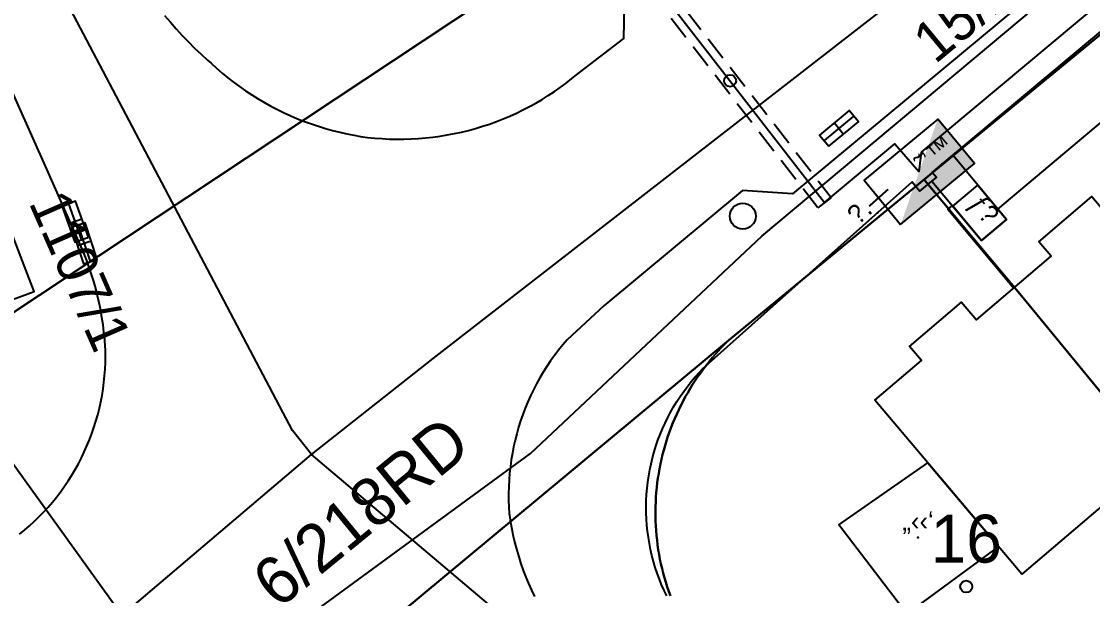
# Model space of a CAD drawing. Header units: metres. Extents: x 218299 to 220222, y 572714 to 574340.
# Drawn here: x 218802.88 to 218847.65, y 573265.22 to 573289.21 of the extents above; entities that cross this region are included whole.
import ezdxf
from ezdxf.enums import TextEntityAlignment as Align

# ---------------------------------------------------------------- set-up
doc = ezdxf.new("R2010")
doc.units = ezdxf.units.M
doc.header["$MEASUREMENT"] = 0
doc.linetypes.add('DASH15', pattern=[1.5, 1, -0.5])
for name, color, linetype in [('1601', 44, 'LANDBORDER'), ('1602', 44, 'Continuous'), ('1603', 44, 'Continuous'), ('6091', 102, 'CABLEUNDEXIST03'), ('6151', 102, 'CABLEUNDEXIST03'), ('6261', 7, 'Continuous'), ('6370', 7, 'Continuous'), ('6701', 7, 'DASH15'), ('6916', 7, 'Continuous'), ('A_POINTS', 2, 'Continuous'), ('M2200', 253, 'Continuous'), ('M2207', 253, 'Continuous'), ('M2401', 7, 'Continuous'), ('M2404', 7, 'Continuous'), ('M2407', 253, 'Continuous'), ('M2412', 253, 'Continuous'), ('M2420', 253, 'Continuous'), ('M2601', 253, 'Continuous'), ('M2602', 253, 'Continuous'), ('M2605', 253, 'Continuous'), ('M2612', 253, 'Continuous'), ('M4903', 253, 'Continuous'), ('M5250', 253, 'Continuous')]:
    doc.layers.add(name, color=color, linetype=linetype)
doc.styles.add('HEBTXT', font='HEBTXT')
doc.styles.add('MAVAT_HEBTXT', font='HEBTXT')
doc.linetypes.add('CABLEUNDEXIST03', pattern='A,3.5,[222,elecad.shx,S=0.01,R=0,X=0,Y=0],1.5', length=5)
doc.linetypes.add('LANDBORDER', pattern='A,6.25,[208,elecad.shx,S=0.02,R=0,X=-0.6,Y=0],12.5,[208,elecad.shx,S=0.02,R=180,X=0.6,Y=0],6.25', length=25)

# ---------------------------------------------------------------- blocks, each defined once
blk = doc.blocks.new('6261')
blk.add_lwpolyline([(-2, -1.2), (2, -1.2), (2, 1.2), (-2, 1.2)], close=True)
at = {"color": 0}
blk.add_solid([(2, 1.2), (-2, -1.2), (2, -1.2)], dxfattribs=at)
at = {"color": 0, "style": 'HEBTXT'}
blk.add_attdef('PIL_NAME', (2.689, 2.418), '', height=1.7, dxfattribs=at)
at = {"style": 'HEBTXT'}
blk.add_attdef('CAMUT_MONIM', (2.489, 0.218), '', height=1.7, dxfattribs=at)
at = {"color": 0, "style": 'HEBTXT', "flags": 1}
for tag, p in [('TYPE', (2.585, -1.773)), ('MAP_TYPE', (2.689, -3.782))]:
    blk.add_attdef(tag, p, '', height=1.7, dxfattribs=at)
blk = doc.blocks.new('6370')
at = {"color": 0}
blk.add_lwpolyline([(-1, -1), (1, -1), (1, 1), (-1, 1)], close=True, dxfattribs=at)
for points in [[(-0.991, 1.013), (1.003, 1.013), (-0.991, -1.013)], [(-0.991, -1.013), (1.003, -1.013), (1.003, 1.013)]]:
    blk.add_solid(points, dxfattribs=at)
at = {"color": 0, "style": 'HEBTXT'}
blk.add_attdef('POLE_NUM', (2.033, 2.706), '', height=2, dxfattribs=at)
at = {"color": 0, "style": 'HEBTXT', "flags": 1}
blk.add_attdef('MAP_TYPE', (2.063, -0.224), '', height=2, dxfattribs=at)
blk = doc.blocks.new('6916')
at = {"layer": 'A_POINTS'}
blk.add_circle((0, 0), 0.25, dxfattribs=at)
at = {"color": 0, "style": 'HEBTXT'}
for tag, p in [('HTCH', (0.006, 3.527)), ('PIPE', (0.049, 1.33))]:
    blk.add_attdef(tag, text='', height=1.7, dxfattribs=at).set_placement(p, align=Align.MIDDLE_CENTER)
blk = doc.blocks.new('1603')
at = {"layer": 'A_POINTS'}
blk.add_circle((0, 0), 0.25, dxfattribs=at)
at = {"color": 0, "style": 'HEBTXT'}
blk.add_attdef('PARCEL_NUM', text='', height=2, dxfattribs=at).set_placement((0, 1), align=Align.CENTER)
at = {"color": 0, "style": 'HEBTXT', "flags": 1}
blk.add_attdef('LOT_NUM', text='', height=2, dxfattribs=at).set_placement((0, -2.5), align=Align.CENTER)
blk = doc.blocks.new('M2605')
blk.add_circle((0, 0), 0.025)
at = {"style": 'MAVAT_HEBTXT'}
blk.add_attdef('NAME', text='', height=0.8, dxfattribs=at).set_placement((0, 1.592), align=Align.MIDDLE)
blk = doc.blocks.new('M2612')
blk.add_circle((0, 0), 0.025)
at = {"style": 'MAVAT_HEBTXT'}
blk.add_attdef('NAME', text='', height=0.8, dxfattribs=at).set_placement((0, 1.592), align=Align.MIDDLE)
blk = doc.blocks.new('M2207')
blk.add_circle((0, 0), 0.025)
at = {"style": 'MAVAT_HEBTXT'}
blk.add_attdef('NAME', text='', height=0.8, dxfattribs=at).set_placement((0, 1.592), align=Align.MIDDLE)
blk = doc.blocks.new('M2412')
blk.add_circle((0, 0), 0.025)
at = {"style": 'MAVAT_HEBTXT'}
blk.add_attdef('NAME', text='', height=0.8, dxfattribs=at).set_placement((0, 1.592), align=Align.MIDDLE)
blk = doc.blocks.new('M4903')
blk.add_lwpolyline([(-1.602, -0.586), (1.602, -0.586), (1.602, 0.625), (-1.602, 0.625)], close=True)
for points in [[(-1.57, 0), (1.57, 0)], [(0, 0.625), (0, -0.586)]]:
    blk.add_lwpolyline(points)
at = {"style": 'MAVAT_HEBTXT', "flags": 1}
for tag, p in [('MARK', (0, 1.875)), ('IL', (0, -6.973))]:
    blk.add_attdef(tag, text='', height=0.8, dxfattribs=at).set_placement(p, align=Align.MIDDLE)
at = {"style": 'MAVAT_HEBTXT'}
for tag, p in [('HEIGHT', (0, -1.837)), ('NAME', (0, -4.405))]:
    blk.add_attdef(tag, text='', height=0.8, dxfattribs=at).set_placement(p, align=Align.MIDDLE)
blk = doc.blocks.new('111')
at = {"layer": 'M2200'}
blk.add_polyline3d([(218849.99, 573282.812, 565.708), (218855.851, 573275.928, 566.308), (218855.893, 573275.964, 566.008), (218859.905, 573271.251, 566.083), (218857.843, 573269.496, 566.083), (218856.535, 573271.033, 566.083), (218852.936, 573267.969, 566.083), (218850.389, 573270.961, 566.008), (218844.694, 573266.112, 565.558), (218840.756, 573270.774, 565.607), (218838.551, 573273.384, 565.633), (218840.492, 573275.037, 565.558), (218839.993, 573275.623, 565.183), (218842.17, 573277.476, 565.183), (218842.796, 573276.74, 565.558), (218845.916, 573279.397, 565.558), (218845.398, 573280.005, 565.258), (218847.611, 573281.889, 565.333), (218848.155, 573281.249, 565.633)], close=True, dxfattribs=at)
at = {"layer": 'M2207'}
blk.add_polyline3d([(218840.756, 573270.774, 566.008), (218843.72, 573267.265, 565.858), (218839.885, 573264.453, 565.333), (218837.037, 573268.181, 565.333)], close=True, dxfattribs=at)
at = {"layer": 'M2401'}
for points in [[(218802.797, 573267.783, 560.938), (218803.01, 573267.958, 560.949), (218803.218, 573268.139, 560.961), (218803.421, 573268.327, 560.971), (218803.619, 573268.519, 560.982), (218803.81, 573268.718, 560.992), (218803.996, 573268.922, 561.001), (218804.176, 573269.131, 561.01), (218804.35, 573269.346, 561.019), (218804.517, 573269.565, 561.027), (218804.678, 573269.789, 561.035), (218804.833, 573270.018, 561.042), (218804.98, 573270.251, 561.049), (218805.121, 573270.488, 561.055), (218805.256, 573270.73, 561.061), (218805.383, 573270.975, 561.066), (218805.503, 573271.223, 561.071), (218805.615, 573271.475, 561.075), (218805.721, 573271.731, 561.079), (218805.819, 573271.989, 561.082), (218805.909, 573272.25, 561.085), (218805.992, 573272.513, 561.087), (218806.067, 573272.779, 561.089), (218806.135, 573273.046, 561.09), (218806.195, 573273.316, 561.091), (218806.246, 573273.587, 561.091), (218806.291, 573273.86, 561.091), (218806.327, 573274.134, 561.09), (218806.355, 573274.408, 561.089), (218806.375, 573274.684, 561.087), (218806.388, 573274.959, 561.084), (218806.392, 573275.235, 561.081), (218806.388, 573275.512, 561.078), (218806.382, 573275.614, 561.081), (218806.359, 573275.922, 561.091), (218806.327, 573276.23, 561.104), (218806.289, 573276.536, 561.119), (218806.243, 573276.842, 561.137), (218806.189, 573277.146, 561.157), (218806.128, 573277.448, 561.18), (218806.06, 573277.748, 561.206), (218805.984, 573278.047, 561.234), (218805.901, 573278.343, 561.264), (218805.811, 573278.637, 561.297), (218805.714, 573278.929, 561.332), (218805.609, 573279.217, 561.37), (218805.498, 573279.503, 561.41), (218805.379, 573279.786, 561.453), (218803.934, 573283.04, 561.528), (218801.368, 573288.788, 561.678)], [(218808.862, 573289.455, 561.729), (218809.101, 573289.172, 561.725), (218809.347, 573288.895, 561.719), (218809.598, 573288.623, 561.712), (218809.855, 573288.357, 561.702), (218810.117, 573288.096, 561.691), (218810.385, 573287.84, 561.678), (218810.658, 573287.591, 561.664), (218810.803, 573287.462, 561.655), (218811.031, 573287.255, 561.638), (218811.264, 573287.054, 561.621), (218811.502, 573286.858, 561.605), (218811.746, 573286.669, 561.589), (218811.994, 573286.486, 561.575), (218812.247, 573286.31, 561.56), (218812.504, 573286.14, 561.547), (218812.766, 573285.977, 561.534), (218813.032, 573285.821, 561.522), (218813.302, 573285.672, 561.511), (218813.575, 573285.53, 561.5), (218813.853, 573285.394, 561.49), (218814.133, 573285.266, 561.481), (218814.417, 573285.146, 561.472), (218814.704, 573285.032, 561.465), (218814.994, 573284.926, 561.458), (218815.286, 573284.828, 561.451), (218815.581, 573284.737, 561.446), (218815.878, 573284.654, 561.441), (218816.178, 573284.578, 561.437), (218816.479, 573284.511, 561.434), (218816.781, 573284.451, 561.432), (218817.044, 573284.405, 561.43), (218817.346, 573284.366, 561.437), (218817.648, 573284.335, 561.444), (218817.951, 573284.312, 561.451), (218818.255, 573284.297, 561.457), (218818.559, 573284.29, 561.464), (218818.863, 573284.292, 561.47), (218819.166, 573284.301, 561.477), (218819.47, 573284.318, 561.483), (218819.773, 573284.343, 561.489), (218820.075, 573284.376, 561.494), (218820.376, 573284.417, 561.5), (218820.676, 573284.465, 561.506), (218820.975, 573284.522, 561.511), (218821.272, 573284.587, 561.516), (218821.567, 573284.659, 561.521), (218821.86, 573284.739, 561.526), (218822.151, 573284.827, 561.531), (218822.44, 573284.922, 561.536), (218822.726, 573285.025, 561.54), (218823.009, 573285.136, 561.544), (218823.289, 573285.254, 561.549), (218823.567, 573285.379, 561.552), (218823.84, 573285.511, 561.556), (218824.11, 573285.651, 561.56), (218824.377, 573285.797, 561.563), (218824.639, 573285.951, 561.566), (218824.897, 573286.111, 561.569), (218825.151, 573286.279, 561.572), (218825.4, 573286.453, 561.575), (218825.645, 573286.633, 561.577), (218825.885, 573286.82, 561.579), (218826.021, 573286.93, 561.58), (218828.056, 573288.493, 561.655), (218828.096, 573290.523, 561.655)], [(218844.55, 573289.843, 561.934), (218835.108, 573282, 561.709), (218833.012, 573282.139, 561.709), (218827.225, 573277.333, 561.409), (218825.683, 573275.912, 561.409), (218825.501, 573275.698, 561.411), (218825.325, 573275.479, 561.412), (218825.155, 573275.255, 561.414), (218824.992, 573275.027, 561.415), (218824.836, 573274.794, 561.415), (218824.686, 573274.556, 561.416), (218824.543, 573274.315, 561.416), (218824.407, 573274.069, 561.415), (218824.278, 573273.82, 561.414), (218824.156, 573273.567, 561.413), (218824.041, 573273.311, 561.412), (218823.934, 573273.051, 561.41), (218823.834, 573272.789, 561.408), (218823.742, 573272.524, 561.405), (218823.657, 573272.256, 561.402), (218823.58, 573271.986, 561.399), (218823.51, 573271.714, 561.396), (218823.449, 573271.441, 561.392), (218823.395, 573271.165, 561.388), (218823.349, 573270.888, 561.383), (218823.311, 573270.61, 561.378), (218823.281, 573270.331, 561.373), (218823.259, 573270.051, 561.368), (218823.244, 573269.771, 561.362), (218823.238, 573269.49, 561.356), (218823.24, 573269.21, 561.349), (218823.25, 573268.929, 561.342), (218823.268, 573268.649, 561.335), (218823.273, 573268.583, 561.334), (218823.318, 573268.288, 561.343), (218823.371, 573267.994, 561.353), (218823.431, 573267.702, 561.363), (218823.5, 573267.412, 561.372), (218823.576, 573267.124, 561.381), (218823.66, 573266.838, 561.39), (218823.752, 573266.554, 561.399), (218823.851, 573266.273, 561.407), (218823.958, 573265.994, 561.415), (218824.072, 573265.719, 561.424), (218824.193, 573265.446, 561.432), (218824.322, 573265.177, 561.439)]]:
    blk.add_polyline3d(points, dxfattribs=at)
at = {"layer": 'M2404'}
for points in [[(218802.797, 573267.783, 560.938), (218803.01, 573267.958, 560.949), (218803.218, 573268.139, 560.961), (218803.421, 573268.327, 560.971), (218803.619, 573268.519, 560.982), (218803.81, 573268.718, 560.992), (218803.996, 573268.922, 561.001), (218804.176, 573269.131, 561.01), (218804.35, 573269.346, 561.019), (218804.517, 573269.565, 561.027), (218804.678, 573269.789, 561.035), (218804.833, 573270.018, 561.042), (218804.98, 573270.251, 561.049), (218805.121, 573270.488, 561.055), (218805.256, 573270.73, 561.061), (218805.383, 573270.975, 561.066), (218805.503, 573271.223, 561.071), (218805.615, 573271.475, 561.075), (218805.721, 573271.731, 561.079), (218805.819, 573271.989, 561.082), (218805.909, 573272.25, 561.085), (218805.992, 573272.513, 561.087), (218806.067, 573272.779, 561.089), (218806.135, 573273.046, 561.09), (218806.195, 573273.316, 561.091), (218806.246, 573273.587, 561.091), (218806.291, 573273.86, 561.091), (218806.327, 573274.134, 561.09), (218806.355, 573274.408, 561.089), (218806.375, 573274.684, 561.087), (218806.388, 573274.959, 561.084), (218806.392, 573275.235, 561.081), (218806.388, 573275.512, 561.078), (218806.382, 573275.614, 561.081), (218806.359, 573275.922, 561.091), (218806.327, 573276.23, 561.104), (218806.289, 573276.536, 561.119), (218806.243, 573276.842, 561.137), (218806.189, 573277.146, 561.157), (218806.128, 573277.448, 561.18), (218806.06, 573277.748, 561.206), (218805.984, 573278.047, 561.234), (218805.901, 573278.343, 561.264), (218805.811, 573278.637, 561.297), (218805.714, 573278.929, 561.332), (218805.609, 573279.217, 561.37), (218805.498, 573279.503, 561.41), (218805.379, 573279.786, 561.453), (218803.934, 573283.04, 561.528), (218801.368, 573288.788, 561.678)], [(218808.862, 573289.455, 561.729), (218809.101, 573289.172, 561.725), (218809.347, 573288.895, 561.719), (218809.598, 573288.623, 561.712), (218809.855, 573288.357, 561.702), (218810.117, 573288.096, 561.691), (218810.385, 573287.84, 561.678), (218810.658, 573287.591, 561.664), (218810.803, 573287.462, 561.655), (218811.031, 573287.255, 561.638), (218811.264, 573287.054, 561.621), (218811.502, 573286.858, 561.605), (218811.746, 573286.669, 561.589), (218811.994, 573286.486, 561.575), (218812.247, 573286.31, 561.56), (218812.504, 573286.14, 561.547), (218812.766, 573285.977, 561.534), (218813.032, 573285.821, 561.522), (218813.302, 573285.672, 561.511), (218813.575, 573285.53, 561.5), (218813.853, 573285.394, 561.49), (218814.133, 573285.266, 561.481), (218814.417, 573285.146, 561.472), (218814.704, 573285.032, 561.465), (218814.994, 573284.926, 561.458), (218815.286, 573284.828, 561.451), (218815.581, 573284.737, 561.446), (218815.878, 573284.654, 561.441), (218816.178, 573284.578, 561.437), (218816.479, 573284.511, 561.434), (218816.781, 573284.451, 561.432), (218817.044, 573284.405, 561.43), (218817.346, 573284.366, 561.437), (218817.648, 573284.335, 561.444), (218817.951, 573284.312, 561.451), (218818.255, 573284.297, 561.457), (218818.559, 573284.29, 561.464), (218818.863, 573284.292, 561.47), (218819.166, 573284.301, 561.477), (218819.47, 573284.318, 561.483), (218819.773, 573284.343, 561.489), (218820.075, 573284.376, 561.494), (218820.376, 573284.417, 561.5), (218820.676, 573284.465, 561.506), (218820.975, 573284.522, 561.511), (218821.272, 573284.587, 561.516), (218821.567, 573284.659, 561.521), (218821.86, 573284.739, 561.526), (218822.151, 573284.827, 561.531), (218822.44, 573284.922, 561.536), (218822.726, 573285.025, 561.54), (218823.009, 573285.136, 561.544), (218823.289, 573285.254, 561.549), (218823.567, 573285.379, 561.552), (218823.84, 573285.511, 561.556), (218824.11, 573285.651, 561.56), (218824.377, 573285.797, 561.563), (218824.639, 573285.951, 561.566), (218824.897, 573286.111, 561.569), (218825.151, 573286.279, 561.572), (218825.4, 573286.453, 561.575), (218825.645, 573286.633, 561.577), (218825.885, 573286.82, 561.579), (218826.021, 573286.93, 561.58), (218828.056, 573288.493, 561.655), (218828.096, 573290.523, 561.655)], [(218844.55, 573289.843, 561.934), (218835.108, 573282, 561.709), (218833.012, 573282.139, 561.709), (218827.225, 573277.333, 561.409), (218825.683, 573275.912, 561.409), (218825.501, 573275.698, 561.411), (218825.325, 573275.479, 561.412), (218825.155, 573275.255, 561.414), (218824.992, 573275.027, 561.415), (218824.836, 573274.794, 561.415), (218824.686, 573274.556, 561.416), (218824.543, 573274.315, 561.416), (218824.407, 573274.069, 561.415), (218824.278, 573273.82, 561.414), (218824.156, 573273.567, 561.413), (218824.041, 573273.311, 561.412), (218823.934, 573273.051, 561.41), (218823.834, 573272.789, 561.408), (218823.742, 573272.524, 561.405), (218823.657, 573272.256, 561.402), (218823.58, 573271.986, 561.399), (218823.51, 573271.714, 561.396), (218823.449, 573271.441, 561.392), (218823.395, 573271.165, 561.388), (218823.349, 573270.888, 561.383), (218823.311, 573270.61, 561.378), (218823.281, 573270.331, 561.373), (218823.259, 573270.051, 561.368), (218823.244, 573269.771, 561.362), (218823.238, 573269.49, 561.356), (218823.24, 573269.21, 561.349), (218823.25, 573268.929, 561.342), (218823.268, 573268.649, 561.335), (218823.273, 573268.583, 561.334), (218823.318, 573268.288, 561.343), (218823.371, 573267.994, 561.353), (218823.431, 573267.702, 561.363), (218823.5, 573267.412, 561.372), (218823.576, 573267.124, 561.381), (218823.66, 573266.838, 561.39), (218823.752, 573266.554, 561.399), (218823.851, 573266.273, 561.407), (218823.958, 573265.994, 561.415), (218824.072, 573265.719, 561.424), (218824.193, 573265.446, 561.432), (218824.322, 573265.177, 561.439)]]:
    blk.add_polyline3d(points, dxfattribs=at)
at = {"layer": 'M2407'}
blk.add_polyline3d([(218843.684, 573281.371, 562.802), (218848.677, 573285.553, 562.952), (218853.379, 573279.938, 563.102), (218854.682, 573281.029, 563.102), (218855.512, 573280.038, 563.102), (218854.136, 573278.887, 563.102), (218855.014, 573277.839, 563.102), (218856.975, 573276.833, 563.102), (218861.101, 573271.874, 563.102), (218867.103, 573274.285, 563.169)], dxfattribs=at)
at = {"layer": 'M2412'}
blk.add_polyline3d([(218844.052, 573280.931, 562.802), (218843.004, 573280.054, 562.802), (218841.801, 573281.49, 561.977), (218842.849, 573282.368, 561.977), (218844.052, 573280.931, 562.802)], close=True, dxfattribs=at)
at = {"layer": 'M2420', "linetype": 'Continuous', "lineweight": -3}
for points in [[(218815, 573271.12), (218820.09, 573275.12), (218861.3, 573307.12), (218922.3, 573356.31), (218953.3, 573379.31), (218975.09, 573394.62), (219016.09, 573412.12), (219055, 573427.19), (219099.41, 573445.88), (219110.2, 573450.38), (219123.3, 573457.88), (219130.09, 573462.38), (219137.3, 573467.38), (219141.09, 573470.12), (219151.91, 573480.62), (219163.91, 573496.88), (219171.3, 573512.19), (219176.8, 573527.5), (219181.7, 573546.81)], [(218815, 573271.12), (218814.2, 573272.12), (218803.697, 573292.068), (218793.663, 573319.057), (218785.704, 573345.874), (218783.282, 573360.753), (218783.174, 573361.274)], [(218679.274, 573214.735), (218689.213, 573213.503), (218692.3, 573213.12), (218704.41, 573211.88), (218719.8, 573213.69), (218732.91, 573217.81), (218756.8, 573227), (218788.2, 573248.38), (218815, 573271.12)], [(218842.218, 573241.285), (218825.2, 573262.5), (218815, 573271.12)]]:
    blk.add_lwpolyline(points, dxfattribs=at)
at = {"layer": 'M2601'}
blk.add_polyline3d([(218841.778, 573281.518, 564.152), (218841.592, 573281.362, 564.152), (218844.352, 573278.065, 564.152)], dxfattribs=at)
at = {"layer": 'M2602'}
blk.add_polyline3d([(218840.927, 573282.533, 563.477), (218841.117, 573282.692, 563.477), (218840.941, 573282.903, 563.477)], dxfattribs=at)
at = {"layer": 'M2605'}
blk.add_polyline3d([(218829.85, 573265.204, 562.485), (218829.739, 573265.437, 562.484), (218829.635, 573265.673, 562.483), (218829.539, 573265.912, 562.482), (218829.45, 573266.154, 562.482), (218829.369, 573266.398, 562.482), (218829.296, 573266.645, 562.482), (218829.23, 573266.894, 562.483), (218829.172, 573267.145, 562.484), (218829.122, 573267.398, 562.485), (218829.079, 573267.652, 562.486), (218829.045, 573267.907, 562.488), (218829.018, 573268.163, 562.49), (218828.999, 573268.42, 562.492), (218828.989, 573268.678, 562.495), (218828.986, 573268.935, 562.498), (218828.992, 573269.193, 562.501), (218829.005, 573269.45, 562.505), (218829.026, 573269.707, 562.509), (218829.056, 573269.963, 562.513), (218829.093, 573270.218, 562.517), (218829.138, 573270.471, 562.522), (218829.191, 573270.723, 562.527), (218829.252, 573270.974, 562.532), (218829.32, 573271.222, 562.537), (218829.396, 573271.468, 562.543), (218829.48, 573271.712, 562.549), (218829.571, 573271.952, 562.555), (218829.67, 573272.19, 562.562), (218829.776, 573272.425, 562.568), (218829.889, 573272.656, 562.575), (218830.01, 573272.884, 562.582), (218830.137, 573273.108, 562.589), (218830.271, 573273.327, 562.597), (218830.412, 573273.543, 562.605), (218830.56, 573273.754, 562.612), (218830.714, 573273.96, 562.62), (218830.875, 573274.161, 562.629), (218831.041, 573274.358, 562.637), (218831.214, 573274.549, 562.646), (218831.347, 573274.688, 562.652), (218840.107, 573282.505, 562.802), (218840.431, 573282.118, 562.802), (218840.927, 573282.533, 562.802), (218843.004, 573280.054, 562.802), (218844.052, 573280.931, 562.802), (218841.799, 573283.622, 562.802), (218849.689, 573290.229, 562.802)], dxfattribs=at)
at = {"layer": 'M2612'}
blk.add_polyline3d([(218840.941, 573282.903, 563.477), (218841.799, 573283.622, 563.477)], dxfattribs=at)
at = {"layer": 'M5250'}
blk.add_circle((218833.027, 573281.074, 561.65), 0.542, dxfattribs=at)
at = {"layer": 'M2207'}
ref = blk.add_blockref('M2207', (218840.354, 573267.648), dxfattribs=dict(at, xscale=0.5, yscale=0.5, zscale=0.5))
ref.add_attrib('NAME', '„‹‹‘', dxfattribs={"layer": '0', "height": 0.8, "style": 'MAVAT_HEBTXT'}).set_placement((218840.354, 573268.273), align=Align.MIDDLE)
at = {"layer": 'M2412'}
ref = blk.add_blockref('M2412', (218841.801, 573281.49), dxfattribs=dict(at, xscale=0.5, yscale=0.5, zscale=0.5))
ref.add_attrib('NAME', 'ƒ\x8e', dxfattribs={"layer": '0', "height": 0.8, "rotation": 309.9435, "style": 'MAVAT_HEBTXT'}).set_placement((218843.034, 573281.307), align=Align.MIDDLE)
at = {"layer": 'M2605'}
ref = blk.add_blockref('M2605', (218838.663, 573281.217), dxfattribs=dict(at, xscale=0.5, yscale=0.5, zscale=0.5))
ref.add_attrib('NAME', '\x9a.—', dxfattribs={"layer": '0', "height": 0.8, "rotation": 41.7446, "style": 'MAVAT_HEBTXT'}).set_placement((218838.297, 573281.627), align=Align.MIDDLE)
at = {"layer": 'M2612'}
ref = blk.add_blockref('M2612', (218841.37, 573283.262), dxfattribs=dict(at, xscale=0.5, yscale=0.5, zscale=0.5))
ref.add_attrib('NAME', '˜’™', dxfattribs={"layer": '0', "height": 0.8, "rotation": 39.9435, "style": 'MAVAT_HEBTXT'}).set_placement((218841.017, 573283.684), align=Align.MIDDLE)
at = {"layer": 'M4903'}
for p, xscale, yscale, zscale, rotation in [((218837.052, 573284.732, 561.602), 0.5, 0.5, 0.5, 39.56512274485945), ((218805.115, 573280.846, 561.361), 0.4999999999999993, 0.4999999999999993, 0.4999999999999993, 289.7570390868402), ((218805.5, 573279.93, 561.361), 0.5, 0.5, 0.5, 288.3104410140591)]:
    blk.add_blockref('M4903', p, dxfattribs=dict(at, xscale=xscale, yscale=yscale, zscale=zscale, rotation=rotation))

msp = doc.modelspace()

# ---------------------------------------------------------------- linework, layer by layer
at = {"layer": '1601'}
for points in [[(218805.816, 573253.771), (218832.446, 573275.891), (218840.606, 573282.601), (218852.366, 573292.291)], [(218852.366, 573292.291), (218840.606, 573282.601), (218832.446, 573275.891), (218805.816, 573253.771)]]:
    msp.add_lwpolyline(points, dxfattribs=at)
at = {"layer": '1602'}
for points in [[(218801.14, 573276.13), (218823.39, 573290.88), (218827.31, 573293.82), (218835.11, 573300.2), (218842.56, 573306.32), (218850.6, 573312.97)], [(218852.366, 573292.291), (218840.606, 573282.601), (218832.446, 573275.891), (218805.816, 573253.771)], [(218823.39, 573290.88), (218801.14, 573276.13)], [(218829.9985, 573265.2073), (218829.9309, 573265.3955), (218829.867, 573265.5851), (218829.807, 573265.7758), (218829.7508, 573265.9678), (218829.6985, 573266.1608), (218829.65, 573266.3548), (218829.6054, 573266.5498), (218829.5648, 573266.7456), (218829.528, 573266.9422), (218829.4952, 573267.1395), (218829.4663, 573267.3374), (218829.4415, 573267.5358), (218829.4205, 573267.7347), (218829.4036, 573267.934), (218829.3906, 573268.1336), (218829.3817, 573268.3334), (218829.3767, 573268.5333), (218829.3758, 573268.7333), (218829.3788, 573268.9333), (218829.3859, 573269.1332), (218829.3969, 573269.3329), (218829.4119, 573269.5323), (218829.4309, 573269.7314), (218829.4539, 573269.9301), (218829.4809, 573270.1282), (218829.5118, 573270.3258), (218829.5467, 573270.5228), (218829.5854, 573270.719), (218829.6282, 573270.9143), (218829.6748, 573271.1088), (218829.7252, 573271.3023), (218829.7796, 573271.4948), (218829.8378, 573271.6862), (218829.8998, 573271.8763), (218829.9656, 573272.0652), (218830.0351, 573272.2527), (218830.1084, 573272.4388), (218830.1854, 573272.6233), (218830.2661, 573272.8063), (218830.3504, 573272.9877), (218830.4383, 573273.1673), (218830.5298, 573273.3452), (218830.6249, 573273.5211), (218830.7234, 573273.6952), (218830.8254, 573273.8672), (218830.9308, 573274.0372), (218831.0396, 573274.205), (218831.1518, 573274.3706), (218831.2672, 573274.5339), (218831.3859, 573274.6949), (218831.5077, 573274.8535), (218831.6327, 573275.0096), (218831.7608, 573275.1632), (218831.892, 573275.3142), (218832.0261, 573275.4625), (218832.0708, 573275.51), (218832.1632, 573275.6081), (218832.3032, 573275.751), (218832.446, 573275.891), (218840.606, 573282.601), (218840.6405, 573282.5598), (218844.676, 573277.741), (218850.126, 573271.111)], [(218805.816, 573253.771), (218832.446, 573275.891), (218832.3032, 573275.751), (218832.1632, 573275.6081), (218832.0708, 573275.51), (218832.0261, 573275.4625), (218831.892, 573275.3142), (218831.7608, 573275.1632), (218831.6327, 573275.0096), (218831.5077, 573274.8535), (218831.3859, 573274.6949), (218831.2672, 573274.5339), (218831.1518, 573274.3706), (218831.0396, 573274.205), (218830.9308, 573274.0372), (218830.8254, 573273.8672), (218830.7234, 573273.6952), (218830.6249, 573273.5211), (218830.5298, 573273.3452), (218830.4383, 573273.1673), (218830.3504, 573272.9877), (218830.2661, 573272.8063), (218830.1854, 573272.6233), (218830.1084, 573272.4388), (218830.0351, 573272.2527), (218829.9656, 573272.0652), (218829.8998, 573271.8763), (218829.8378, 573271.6862), (218829.7796, 573271.4948), (218829.7252, 573271.3023), (218829.6748, 573271.1088), (218829.6282, 573270.9143), (218829.5854, 573270.719), (218829.5467, 573270.5228), (218829.5118, 573270.3258), (218829.4809, 573270.1282), (218829.4539, 573269.9301), (218829.4309, 573269.7314), (218829.4119, 573269.5323), (218829.3969, 573269.3329), (218829.3859, 573269.1332), (218829.3788, 573268.9333), (218829.3758, 573268.7333), (218829.3767, 573268.5333), (218829.3817, 573268.3334), (218829.3906, 573268.1336), (218829.4036, 573267.934), (218829.4205, 573267.7347), (218829.4415, 573267.5358), (218829.4663, 573267.3374), (218829.4952, 573267.1395), (218829.528, 573266.9422), (218829.5648, 573266.7456), (218829.6054, 573266.5498), (218829.65, 573266.3548), (218829.6985, 573266.1608), (218829.7508, 573265.9678), (218829.807, 573265.7758), (218829.867, 573265.5851), (218829.9309, 573265.3955), (218829.9985, 573265.2073)]]:
    msp.add_lwpolyline(points, dxfattribs=at)
msp.add_lwpolyline([(218852.366, 573292.291), (218852.4002, 573292.2493), (218870.086, 573270.701), (218858.466, 573261.111), (218850.126, 573271.111), (218844.676, 573277.741), (218840.6405, 573282.5598), (218840.606, 573282.601)], close=True, dxfattribs=at)
at = {"layer": '6091'}
msp.add_lwpolyline([(218798.9648, 573276.5626), (218798.9642, 573276.4845), (218798.9623, 573276.4326), (218799.7, 573274.6343), (218806.8475, 573264.7274), (218807.3575, 573264.1267), (218807.9555, 573263.6135), (218808.6268, 573263.2007), (218809.3546, 573262.8984), (218810.1208, 573262.7143), (218810.9064, 573262.6529), (218811.6919, 573262.7156), (218812.4579, 573262.901), (218813.1851, 573263.2044), (218813.8557, 573263.6183), (218824.1511, 573271.1546), (218833.8178, 573280.2444), (218873.1636, 573313.1623)], dxfattribs=at)
at = {"layer": '6151'}
for points in [[(218799.0348, 573276.5626), (218799.0338, 573276.4701), (218799.3624, 573276.471), (218799.3598, 573276.7716), (218801.0895, 573277.0796), (218803.4159, 573277.9281), (218800.9413, 573284.3047), (218792.8427, 573302.2499), (218786.0156, 573320.9304), (218781.5577, 573333.1502), (218779.7516, 573339.4992), (218777.9458, 573346.9529), (218776.6222, 573352.3627), (218791.0464, 573353.2533), (218797.7355, 573354.8598), (218813.9385, 573351.8831), (218814.6949, 573351.4183), (218814.6831, 573350.9353), (218814.8604, 573350.9306), (218814.8567, 573351.0483)], [(218840.3988, 573282.9284), (218840.4919, 573283.7489), (218858.8663, 573299.1121), (218859.7538, 573298.8254)], [(218827.0012, 573293.8228), (218836.4395, 573281.6387), (218839.3794, 573284.1022), (218840.3988, 573282.9284)]]:
    msp.add_lwpolyline(points, dxfattribs=at)
at = {"layer": '6701'}
msp.add_lwpolyline([(218836.716, 573281.853), (218836.163, 573281.424), (218828.271, 573291.612), (218828.825, 573292.04)], close=True, dxfattribs=at)

# ---------------------------------------------------------------- block references
msp.add_blockref('111', (0, 0))
at = {"layer": '1603'}
msp.add_blockref('1603', (218842.3665, 573265.6), dxfattribs=at).add_auto_attribs({'PARCEL_NUM': '16'})
at = {"layer": '6261'}
ref = msp.add_blockref('6261', (218840.3988, 573282.9284), dxfattribs=dict(at, rotation=39.59999999998779))
ref.add_attrib('PIL_NAME', '15/218RD/פ33/2', (218841.0619, 573287.3992), dxfattribs={"layer": '0', "color": 0, "height": 1.7, "rotation": 39.6, "style": 'HEBTXT'})
ref = msp.add_blockref('6261', (218799.0487, 573283.5093), dxfattribs=dict(at, rotation=293.6699999999094))
ref.add_attrib('PIL_NAME', '1107/1', (218803.1659, 573281.6446), dxfattribs={"layer": '0', "color": 0, "height": 1.7, "rotation": 293.67, "style": 'HEBTXT'})
at = {"layer": '6370'}
ref = msp.add_blockref('6370', (218813.7872, 573260.3922), dxfattribs=dict(at, rotation=39.30999999998787))
ref.add_attrib('POLE_NUM', '6/218RD', (218813.6103, 573264.6196), dxfattribs={"layer": '0', "color": 0, "height": 2, "rotation": 39.31, "style": 'HEBTXT'})
at = {"layer": '6916', "rotation": 307.7619}
msp.add_blockref('6916', (218832.4936, 573286.7325), dxfattribs=at)

doc.saveas('drawing.dxf')
